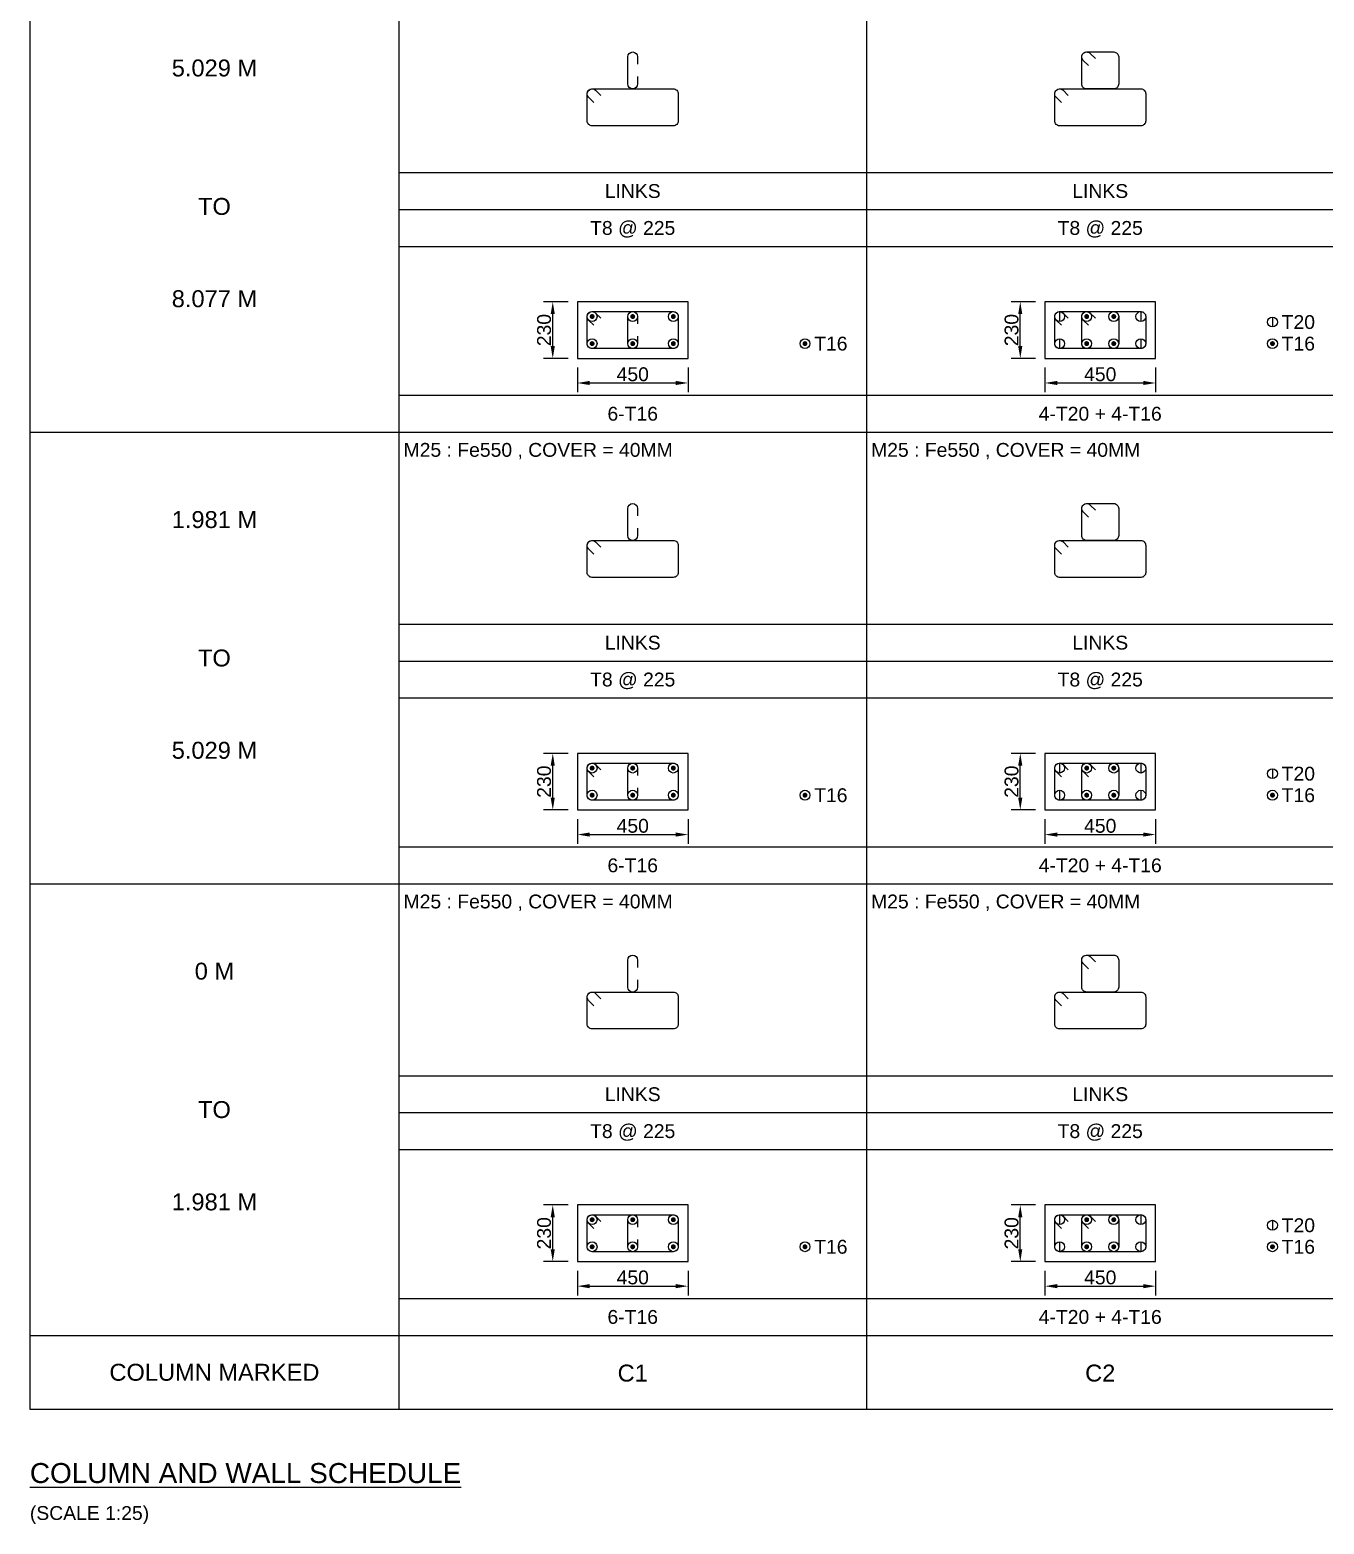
# Model space of a CAD drawing. Header units: inches. Extents: x -816171 to 9366335, y -450961 to 689132.
# Drawn here: x -233418 to -212379, y 268976 to 293262 of the extents above; entities that cross this region are included whole.
import ezdxf
from ezdxf.enums import TextEntityAlignment as Align

# ---------------------------------------------------------------- set-up
doc = ezdxf.new("R2010")
doc.units = ezdxf.units.IN
doc.header["$MEASUREMENT"] = 0
for name, color, linetype in [('Concrete Line', 2, 'Continuous'), ('Dim', 31, 'Continuous'), ('Labels', 4, 'Continuous'), ('Link', 225, 'Continuous'), ('Reinforcement', 130, 'Continuous'), ('Schedule Border', 60, 'Continuous'), ('Schedule Header', 4, 'Continuous'), ('Schedule Line', 60, 'Continuous'), ('Text', 31, 'Continuous')]:
    doc.layers.add(name, color=color, linetype=linetype)
doc.styles.add('SC-COL1', font='SansSerif')
doc.styles.add('SC-COL2', font='SansSerif')
doc.dimstyles.new('ColumnSch', dxfattribs={"dimtxt": 225, "dimasz": 200, "dimexe": 150, "dimexo": 150, "dimgap": 25, "dimtad": 1, "dimtoh": 1, "dimdec": 4, "dimzin": 0, "dimdsep": 46, "dimtxsty": 'SC-COL2', "dimcen": 0.09, "dimclrd": 8, "dimclre": 8, "dimclrt": 31, "dimadec": 0, "dimazin": 0, "dimtfac": 1, "dimtdec": 0, "dimtix": 1, "dimtofl": 0, "dimtmove": 0, "dimatfit": 3, "dimfxl": 1, "dimtolj": 1, "dimtzin": 0, "dimarcsym": 0})

# ---------------------------------------------------------------- blocks, each defined once
blk = doc.blocks.new('*D3511')
at = {"layer": 'DEFPOINTS', "color": 0, "transparency": 16777216}
for p in [(-224518, 273243), (-222718, 273243), (-222718, 272843)]:
    blk.add_point(p, dxfattribs=at)
at = {"layer": 'Dim', "color": 8, "lineweight": -2, "transparency": 16777216}
for p, q in [((-224518, 273093), (-224518, 272693)), ((-222718, 273093), (-222718, 272693)), ((-224318, 272843), (-222918, 272843))]:
    blk.add_line(p, q, dxfattribs=at)
at = {"layer": 'Dim', "color": 8, "transparency": 16777216}
for points in [[(-224318, 272877), (-224318, 272810), (-224518, 272843)], [(-222918, 272877), (-222918, 272810), (-222718, 272843)]]:
    blk.add_solid(points, dxfattribs=at)
at = {"layer": 'Dim', "color": 31, "transparency": 16777216, "insert": (-223618, 272984), "char_height": 225, "attachment_point": 5, "style": 'SC-COL2'}
blk.add_mtext('\\A1;450', dxfattribs=at)
blk = doc.blocks.new('*D3512')
at = {"layer": 'DEFPOINTS', "color": 0, "transparency": 16777216}
for p in [(-224918, 274163), (-224518, 274163), (-224518, 273243)]:
    blk.add_point(p, dxfattribs=at)
at = {"layer": 'Dim', "color": 8, "lineweight": -2, "transparency": 16777216}
for p, q in [((-224668, 274163), (-225068, 274163)), ((-224918, 273443), (-224918, 273963)), ((-224668, 273243), (-225068, 273243))]:
    blk.add_line(p, q, dxfattribs=at)
at = {"layer": 'Dim', "color": 8, "transparency": 16777216}
for points in [[(-224952, 273963), (-224885, 273963), (-224918, 274163)], [(-224952, 273443), (-224885, 273443), (-224918, 273243)]]:
    blk.add_solid(points, dxfattribs=at)
at = {"layer": 'Dim', "color": 31, "transparency": 16777216, "insert": (-225059, 273703), "char_height": 225, "attachment_point": 5, "rotation": 90, "style": 'SC-COL2'}
blk.add_mtext('\\A1;230', dxfattribs=at)
blk = doc.blocks.new('*D3513')
at = {"layer": 'DEFPOINTS', "color": 0, "transparency": 16777216}
for p in [(-224518, 280583), (-222718, 280583), (-222718, 280183)]:
    blk.add_point(p, dxfattribs=at)
at = {"layer": 'Dim', "color": 8, "lineweight": -2, "transparency": 16777216}
for p, q in [((-224518, 280433), (-224518, 280033)), ((-222718, 280433), (-222718, 280033)), ((-224318, 280183), (-222918, 280183))]:
    blk.add_line(p, q, dxfattribs=at)
at = {"layer": 'Dim', "color": 8, "transparency": 16777216}
for points in [[(-224318, 280217), (-224318, 280150), (-224518, 280183)], [(-222918, 280217), (-222918, 280150), (-222718, 280183)]]:
    blk.add_solid(points, dxfattribs=at)
at = {"layer": 'Dim', "color": 31, "transparency": 16777216, "insert": (-223618, 280324), "char_height": 225, "attachment_point": 5, "style": 'SC-COL2'}
blk.add_mtext('\\A1;450', dxfattribs=at)
blk = doc.blocks.new('*D3514')
at = {"layer": 'DEFPOINTS', "color": 0, "transparency": 16777216}
for p in [(-224918, 281503), (-224518, 281503), (-224518, 280583)]:
    blk.add_point(p, dxfattribs=at)
at = {"layer": 'Dim', "color": 8, "lineweight": -2, "transparency": 16777216}
for p, q in [((-224668, 281503), (-225068, 281503)), ((-224918, 280783), (-224918, 281303)), ((-224668, 280583), (-225068, 280583))]:
    blk.add_line(p, q, dxfattribs=at)
at = {"layer": 'Dim', "color": 8, "transparency": 16777216}
for points in [[(-224952, 281303), (-224885, 281303), (-224918, 281503)], [(-224952, 280783), (-224885, 280783), (-224918, 280583)]]:
    blk.add_solid(points, dxfattribs=at)
at = {"layer": 'Dim', "color": 31, "transparency": 16777216, "insert": (-225059, 281043), "char_height": 225, "attachment_point": 5, "rotation": 90, "style": 'SC-COL2'}
blk.add_mtext('\\A1;230', dxfattribs=at)
blk = doc.blocks.new('*D3521')
at = {"layer": 'DEFPOINTS', "color": 0, "transparency": 16777216}
for p in [(-224518, 287923), (-222718, 287923), (-222718, 287523)]:
    blk.add_point(p, dxfattribs=at)
at = {"layer": 'Dim', "color": 8, "lineweight": -2, "transparency": 16777216}
for p, q in [((-224518, 287773), (-224518, 287373)), ((-222718, 287773), (-222718, 287373)), ((-224318, 287523), (-222918, 287523))]:
    blk.add_line(p, q, dxfattribs=at)
at = {"layer": 'Dim', "color": 8, "transparency": 16777216}
for points in [[(-224318, 287557), (-224318, 287490), (-224518, 287523)], [(-222918, 287557), (-222918, 287490), (-222718, 287523)]]:
    blk.add_solid(points, dxfattribs=at)
at = {"layer": 'Dim', "color": 31, "transparency": 16777216, "insert": (-223618, 287664), "char_height": 225, "attachment_point": 5, "style": 'SC-COL2'}
blk.add_mtext('\\A1;450', dxfattribs=at)
blk = doc.blocks.new('*D3522')
at = {"layer": 'DEFPOINTS', "color": 0, "transparency": 16777216}
for p in [(-224918, 288843), (-224518, 288843), (-224518, 287923)]:
    blk.add_point(p, dxfattribs=at)
at = {"layer": 'Dim', "color": 8, "lineweight": -2, "transparency": 16777216}
for p, q in [((-224668, 288843), (-225068, 288843)), ((-224918, 288123), (-224918, 288643)), ((-224668, 287923), (-225068, 287923))]:
    blk.add_line(p, q, dxfattribs=at)
at = {"layer": 'Dim', "color": 8, "transparency": 16777216}
for points in [[(-224952, 288643), (-224885, 288643), (-224918, 288843)], [(-224952, 288123), (-224885, 288123), (-224918, 287923)]]:
    blk.add_solid(points, dxfattribs=at)
at = {"layer": 'Dim', "color": 31, "transparency": 16777216, "insert": (-225059, 288383), "char_height": 225, "attachment_point": 5, "rotation": 90, "style": 'SC-COL2'}
blk.add_mtext('\\A1;230', dxfattribs=at)
blk = doc.blocks.new('*D3529')
at = {"layer": 'DEFPOINTS', "color": 0, "transparency": 16777216}
for p in [(-216918, 273243), (-215118, 273243), (-215118, 272843)]:
    blk.add_point(p, dxfattribs=at)
at = {"layer": 'Dim', "color": 8, "lineweight": -2, "transparency": 16777216}
for p, q in [((-216918, 273093), (-216918, 272693)), ((-215118, 273093), (-215118, 272693)), ((-216718, 272843), (-215318, 272843))]:
    blk.add_line(p, q, dxfattribs=at)
at = {"layer": 'Dim', "color": 8, "transparency": 16777216}
for points in [[(-216718, 272877), (-216718, 272810), (-216918, 272843)], [(-215318, 272877), (-215318, 272810), (-215118, 272843)]]:
    blk.add_solid(points, dxfattribs=at)
at = {"layer": 'Dim', "color": 31, "transparency": 16777216, "insert": (-216018, 272984), "char_height": 225, "attachment_point": 5, "style": 'SC-COL2'}
blk.add_mtext('\\A1;450', dxfattribs=at)
blk = doc.blocks.new('*D3530')
at = {"layer": 'DEFPOINTS', "color": 0, "transparency": 16777216}
for p in [(-217318, 274163), (-216918, 274163), (-216918, 273243)]:
    blk.add_point(p, dxfattribs=at)
at = {"layer": 'Dim', "color": 8, "lineweight": -2, "transparency": 16777216}
for p, q in [((-217068, 274163), (-217468, 274163)), ((-217318, 273443), (-217318, 273963)), ((-217068, 273243), (-217468, 273243))]:
    blk.add_line(p, q, dxfattribs=at)
at = {"layer": 'Dim', "color": 8, "transparency": 16777216}
for points in [[(-217352, 273963), (-217285, 273963), (-217318, 274163)], [(-217352, 273443), (-217285, 273443), (-217318, 273243)]]:
    blk.add_solid(points, dxfattribs=at)
at = {"layer": 'Dim', "color": 31, "transparency": 16777216, "insert": (-217459, 273703), "char_height": 225, "attachment_point": 5, "rotation": 90, "style": 'SC-COL2'}
blk.add_mtext('\\A1;230', dxfattribs=at)
blk = doc.blocks.new('*D3531')
at = {"layer": 'DEFPOINTS', "color": 0, "transparency": 16777216}
for p in [(-216918, 280583), (-215118, 280583), (-215118, 280183)]:
    blk.add_point(p, dxfattribs=at)
at = {"layer": 'Dim', "color": 8, "lineweight": -2, "transparency": 16777216}
for p, q in [((-216918, 280433), (-216918, 280033)), ((-215118, 280433), (-215118, 280033)), ((-216718, 280183), (-215318, 280183))]:
    blk.add_line(p, q, dxfattribs=at)
at = {"layer": 'Dim', "color": 8, "transparency": 16777216}
for points in [[(-216718, 280217), (-216718, 280150), (-216918, 280183)], [(-215318, 280217), (-215318, 280150), (-215118, 280183)]]:
    blk.add_solid(points, dxfattribs=at)
at = {"layer": 'Dim', "color": 31, "transparency": 16777216, "insert": (-216018, 280324), "char_height": 225, "attachment_point": 5, "style": 'SC-COL2'}
blk.add_mtext('\\A1;450', dxfattribs=at)
blk = doc.blocks.new('*D3532')
at = {"layer": 'DEFPOINTS', "color": 0, "transparency": 16777216}
for p in [(-217318, 281503), (-216918, 281503), (-216918, 280583)]:
    blk.add_point(p, dxfattribs=at)
at = {"layer": 'Dim', "color": 8, "lineweight": -2, "transparency": 16777216}
for p, q in [((-217068, 281503), (-217468, 281503)), ((-217318, 280783), (-217318, 281303)), ((-217068, 280583), (-217468, 280583))]:
    blk.add_line(p, q, dxfattribs=at)
at = {"layer": 'Dim', "color": 8, "transparency": 16777216}
for points in [[(-217352, 281303), (-217285, 281303), (-217318, 281503)], [(-217352, 280783), (-217285, 280783), (-217318, 280583)]]:
    blk.add_solid(points, dxfattribs=at)
at = {"layer": 'Dim', "color": 31, "transparency": 16777216, "insert": (-217459, 281043), "char_height": 225, "attachment_point": 5, "rotation": 90, "style": 'SC-COL2'}
blk.add_mtext('\\A1;230', dxfattribs=at)
blk = doc.blocks.new('*D3541')
at = {"layer": 'DEFPOINTS', "color": 0, "transparency": 16777216}
for p in [(-216918, 287923), (-215118, 287923), (-215118, 287523)]:
    blk.add_point(p, dxfattribs=at)
at = {"layer": 'Dim', "color": 8, "lineweight": -2, "transparency": 16777216}
for p, q in [((-216918, 287773), (-216918, 287373)), ((-215118, 287773), (-215118, 287373)), ((-216718, 287523), (-215318, 287523))]:
    blk.add_line(p, q, dxfattribs=at)
at = {"layer": 'Dim', "color": 8, "transparency": 16777216}
for points in [[(-216718, 287557), (-216718, 287490), (-216918, 287523)], [(-215318, 287557), (-215318, 287490), (-215118, 287523)]]:
    blk.add_solid(points, dxfattribs=at)
at = {"layer": 'Dim', "color": 31, "transparency": 16777216, "insert": (-216018, 287664), "char_height": 225, "attachment_point": 5, "style": 'SC-COL2'}
blk.add_mtext('\\A1;450', dxfattribs=at)
blk = doc.blocks.new('*D3542')
at = {"layer": 'DEFPOINTS', "color": 0, "transparency": 16777216}
for p in [(-217318, 288843), (-216918, 288843), (-216918, 287923)]:
    blk.add_point(p, dxfattribs=at)
at = {"layer": 'Dim', "color": 8, "lineweight": -2, "transparency": 16777216}
for p, q in [((-217068, 288843), (-217468, 288843)), ((-217318, 288123), (-217318, 288643)), ((-217068, 287923), (-217468, 287923))]:
    blk.add_line(p, q, dxfattribs=at)
at = {"layer": 'Dim', "color": 8, "transparency": 16777216}
for points in [[(-217352, 288643), (-217285, 288643), (-217318, 288843)], [(-217352, 288123), (-217285, 288123), (-217318, 287923)]]:
    blk.add_solid(points, dxfattribs=at)
at = {"layer": 'Dim', "color": 31, "transparency": 16777216, "insert": (-217459, 288383), "char_height": 225, "attachment_point": 5, "rotation": 90, "style": 'SC-COL2'}
blk.add_mtext('\\A1;230', dxfattribs=at)

msp = doc.modelspace()

# ---------------------------------------------------------------- linework, layer by layer
at = {"layer": 'Concrete Line'}
for points in [[(-222718.25711, 288843.28242), (-224518.25711, 288843.28242)], [(-224518.25711, 288843.28242), (-224518.25711, 287923.28242)], [(-222718.25711, 287923.28242), (-222718.25711, 288843.28242)], [(-215118.25711, 288843.28242), (-216918.25711, 288843.28242)], [(-216918.25711, 288843.28242), (-216918.25711, 287923.28242)], [(-215118.25711, 287923.28242), (-215118.25711, 288843.28242)], [(-224518.25711, 287923.28242), (-222718.25711, 287923.28242)], [(-216918.25711, 287923.28242), (-215118.25711, 287923.28242)], [(-222718.25711, 281503.28242), (-224518.25711, 281503.28242)], [(-224518.25711, 281503.28242), (-224518.25711, 280583.28242)], [(-222718.25711, 280583.28242), (-222718.25711, 281503.28242)], [(-215118.25711, 281503.28242), (-216918.25711, 281503.28242)], [(-216918.25711, 281503.28242), (-216918.25711, 280583.28242)], [(-215118.25711, 280583.28242), (-215118.25711, 281503.28242)], [(-224518.25711, 280583.28242), (-222718.25711, 280583.28242)], [(-216918.25711, 280583.28242), (-215118.25711, 280583.28242)], [(-222718.25711, 274163.28242), (-224518.25711, 274163.28242)], [(-224518.25711, 274163.28242), (-224518.25711, 273243.28242)], [(-222718.25711, 273243.28242), (-222718.25711, 274163.28242)], [(-215118.25711, 274163.28242), (-216918.25711, 274163.28242)], [(-216918.25711, 274163.28242), (-216918.25711, 273243.28242)], [(-215118.25711, 273243.28242), (-215118.25711, 274163.28242)], [(-224518.25711, 273243.28242), (-222718.25711, 273243.28242)], [(-216918.25711, 273243.28242), (-215118.25711, 273243.28242)]]:
    msp.add_lwpolyline(points, dxfattribs=at)
at = {"layer": 'Link'}
for points in [[(-223538.25711, 292503.28242), (-223538.25711, 292383.28242, -1), (-223698.25711, 292383.28242), (-223698.25711, 292823.28242, -1), (-223538.25711, 292823.28242), (-223538.25711, 292703.28242)], [(-216209.97309, 292681.86101), (-216294.82575, 292766.71398, -0.6681779738), (-216238.25711, 292903.28242), (-215798.25711, 292903.28242, -0.4142135624), (-215718.25711, 292823.28242), (-215718.25711, 292383.28242, -0.4142135624), (-215798.25711, 292303.28242), (-216238.25711, 292303.28242, -0.4142135624), (-216318.25711, 292383.28242), (-216318.25711, 292823.28242, -0.6681793021), (-216181.68846, 292879.85086), (-216096.8358, 292794.99789)], [(-224249.97309, 292081.86101), (-224334.82575, 292166.71398, -0.6681779738), (-224278.25711, 292303.28242), (-222958.25711, 292303.28242, -0.4142135624), (-222878.25711, 292223.28242), (-222878.25711, 291783.28242, -0.4142135624), (-222958.25711, 291703.28242), (-224278.25711, 291703.28242, -0.4142135624), (-224358.25711, 291783.28242), (-224358.25711, 292223.28242, -0.6681793021), (-224221.68846, 292279.85086), (-224136.8358, 292194.99789)], [(-216649.97309, 292081.86101), (-216734.82575, 292166.71398, -0.6681779738), (-216678.25711, 292303.28242), (-215358.25711, 292303.28242, -0.4142135624), (-215278.25711, 292223.28242), (-215278.25711, 291783.28242, -0.4142135624), (-215358.25711, 291703.28242), (-216678.25711, 291703.28242, -0.4142135624), (-216758.25711, 291783.28242), (-216758.25711, 292223.28242, -0.6681793021), (-216621.68846, 292279.85086), (-216536.8358, 292194.99789)], [(-224249.97309, 288461.86101), (-224334.82575, 288546.71398, -0.6681779738), (-224278.25711, 288683.28242), (-222958.25711, 288683.28242, -0.4142135624), (-222878.25711, 288603.28242), (-222878.25711, 288163.28242, -0.4142135624), (-222958.25711, 288083.28242), (-224278.25711, 288083.28242, -0.4142135624), (-224358.25711, 288163.28242), (-224358.25711, 288603.28242, -0.6681793021), (-224221.68846, 288659.85086), (-224136.8358, 288574.99789)], [(-223538.25711, 288283.28242), (-223538.25711, 288163.28242, -1), (-223698.25711, 288163.28242), (-223698.25711, 288603.28242, -1), (-223538.25711, 288603.28242), (-223538.25711, 288483.28242)], [(-216649.97309, 288461.86101), (-216734.82575, 288546.71398, -0.6681779738), (-216678.25711, 288683.28242), (-215358.25711, 288683.28242, -0.4142135624), (-215278.25711, 288603.28242), (-215278.25711, 288163.28242, -0.4142135624), (-215358.25711, 288083.28242), (-216678.25711, 288083.28242, -0.4142135624), (-216758.25711, 288163.28242), (-216758.25711, 288603.28242, -0.6681793021), (-216621.68846, 288659.85086), (-216536.8358, 288574.99789)], [(-216209.97309, 288461.86101), (-216294.82575, 288546.71398, -0.6681779738), (-216238.25711, 288683.28242), (-215798.25711, 288683.28242, -0.4142135624), (-215718.25711, 288603.28242), (-215718.25711, 288163.28242, -0.4142135624), (-215798.25711, 288083.28242), (-216238.25711, 288083.28242, -0.4142135624), (-216318.25711, 288163.28242), (-216318.25711, 288603.28242, -0.6681793021), (-216181.68846, 288659.85086), (-216096.8358, 288574.99789)], [(-223538.25711, 285163.28242), (-223538.25711, 285043.28242, -1), (-223698.25711, 285043.28242), (-223698.25711, 285483.28242, -1), (-223538.25711, 285483.28242), (-223538.25711, 285363.28242)], [(-216209.97309, 285341.86101), (-216294.82575, 285426.71398, -0.6681779738), (-216238.25711, 285563.28242), (-215798.25711, 285563.28242, -0.4142135624), (-215718.25711, 285483.28242), (-215718.25711, 285043.28242, -0.4142135624), (-215798.25711, 284963.28242), (-216238.25711, 284963.28242, -0.4142135624), (-216318.25711, 285043.28242), (-216318.25711, 285483.28242, -0.6681793021), (-216181.68846, 285539.85086), (-216096.8358, 285454.99789)], [(-224249.97309, 284741.86101), (-224334.82575, 284826.71398, -0.6681779738), (-224278.25711, 284963.28242), (-222958.25711, 284963.28242, -0.4142135624), (-222878.25711, 284883.28242), (-222878.25711, 284443.28242, -0.4142135624), (-222958.25711, 284363.28242), (-224278.25711, 284363.28242, -0.4142135624), (-224358.25711, 284443.28242), (-224358.25711, 284883.28242, -0.6681793021), (-224221.68846, 284939.85086), (-224136.8358, 284854.99789)], [(-216649.97309, 284741.86101), (-216734.82575, 284826.71398, -0.6681779738), (-216678.25711, 284963.28242), (-215358.25711, 284963.28242, -0.4142135624), (-215278.25711, 284883.28242), (-215278.25711, 284443.28242, -0.4142135624), (-215358.25711, 284363.28242), (-216678.25711, 284363.28242, -0.4142135624), (-216758.25711, 284443.28242), (-216758.25711, 284883.28242, -0.6681793021), (-216621.68846, 284939.85086), (-216536.8358, 284854.99789)], [(-224249.97309, 281121.86101), (-224334.82575, 281206.71398, -0.6681779738), (-224278.25711, 281343.28242), (-222958.25711, 281343.28242, -0.4142135624), (-222878.25711, 281263.28242), (-222878.25711, 280823.28242, -0.4142135624), (-222958.25711, 280743.28242), (-224278.25711, 280743.28242, -0.4142135624), (-224358.25711, 280823.28242), (-224358.25711, 281263.28242, -0.6681793021), (-224221.68846, 281319.85086), (-224136.8358, 281234.99789)], [(-223538.25711, 280943.28242), (-223538.25711, 280823.28242, -1), (-223698.25711, 280823.28242), (-223698.25711, 281263.28242, -1), (-223538.25711, 281263.28242), (-223538.25711, 281143.28242)], [(-216649.97309, 281121.86101), (-216734.82575, 281206.71398, -0.6681779738), (-216678.25711, 281343.28242), (-215358.25711, 281343.28242, -0.4142135624), (-215278.25711, 281263.28242), (-215278.25711, 280823.28242, -0.4142135624), (-215358.25711, 280743.28242), (-216678.25711, 280743.28242, -0.4142135624), (-216758.25711, 280823.28242), (-216758.25711, 281263.28242, -0.6681793021), (-216621.68846, 281319.85086), (-216536.8358, 281234.99789)], [(-216209.97309, 281121.86101), (-216294.82575, 281206.71398, -0.6681779738), (-216238.25711, 281343.28242), (-215798.25711, 281343.28242, -0.4142135624), (-215718.25711, 281263.28242), (-215718.25711, 280823.28242, -0.4142135624), (-215798.25711, 280743.28242), (-216238.25711, 280743.28242, -0.4142135624), (-216318.25711, 280823.28242), (-216318.25711, 281263.28242, -0.6681793021), (-216181.68846, 281319.85086), (-216096.8358, 281234.99789)], [(-223538.25711, 277823.28242), (-223538.25711, 277703.28242, -1), (-223698.25711, 277703.28242), (-223698.25711, 278143.28242, -1), (-223538.25711, 278143.28242), (-223538.25711, 278023.28242)], [(-216209.97309, 278001.86101), (-216294.82575, 278086.71398, -0.6681779738), (-216238.25711, 278223.28242), (-215798.25711, 278223.28242, -0.4142135624), (-215718.25711, 278143.28242), (-215718.25711, 277703.28242, -0.4142135624), (-215798.25711, 277623.28242), (-216238.25711, 277623.28242, -0.4142135624), (-216318.25711, 277703.28242), (-216318.25711, 278143.28242, -0.6681793021), (-216181.68846, 278199.85086), (-216096.8358, 278114.99789)], [(-224249.97309, 277401.86101), (-224334.82575, 277486.71398, -0.6681779738), (-224278.25711, 277623.28242), (-222958.25711, 277623.28242, -0.4142135624), (-222878.25711, 277543.28242), (-222878.25711, 277103.28242, -0.4142135624), (-222958.25711, 277023.28242), (-224278.25711, 277023.28242, -0.4142135624), (-224358.25711, 277103.28242), (-224358.25711, 277543.28242, -0.6681793021), (-224221.68846, 277599.85086), (-224136.8358, 277514.99789)], [(-216649.97309, 277401.86101), (-216734.82575, 277486.71398, -0.6681779738), (-216678.25711, 277623.28242), (-215358.25711, 277623.28242, -0.4142135624), (-215278.25711, 277543.28242), (-215278.25711, 277103.28242, -0.4142135624), (-215358.25711, 277023.28242), (-216678.25711, 277023.28242, -0.4142135624), (-216758.25711, 277103.28242), (-216758.25711, 277543.28242, -0.6681793021), (-216621.68846, 277599.85086), (-216536.8358, 277514.99789)], [(-224249.97309, 273781.86101), (-224334.82575, 273866.71398, -0.6681779738), (-224278.25711, 274003.28242), (-222958.25711, 274003.28242, -0.4142135624), (-222878.25711, 273923.28242), (-222878.25711, 273483.28242, -0.4142135624), (-222958.25711, 273403.28242), (-224278.25711, 273403.28242, -0.4142135624), (-224358.25711, 273483.28242), (-224358.25711, 273923.28242, -0.6681793021), (-224221.68846, 273979.85086), (-224136.8358, 273894.99789)], [(-223538.25711, 273603.28242), (-223538.25711, 273483.28242, -1), (-223698.25711, 273483.28242), (-223698.25711, 273923.28242, -1), (-223538.25711, 273923.28242), (-223538.25711, 273803.28242)], [(-216649.97309, 273781.86101), (-216734.82575, 273866.71398, -0.6681779738), (-216678.25711, 274003.28242), (-215358.25711, 274003.28242, -0.4142135624), (-215278.25711, 273923.28242), (-215278.25711, 273483.28242, -0.4142135624), (-215358.25711, 273403.28242), (-216678.25711, 273403.28242, -0.4142135624), (-216758.25711, 273483.28242), (-216758.25711, 273923.28242, -0.6681793021), (-216621.68846, 273979.85086), (-216536.8358, 273894.99789)], [(-216209.97309, 273781.86101), (-216294.82575, 273866.71398, -0.6681779738), (-216238.25711, 274003.28242), (-215798.25711, 274003.28242, -0.4142135624), (-215718.25711, 273923.28242), (-215718.25711, 273483.28242, -0.4142135624), (-215798.25711, 273403.28242), (-216238.25711, 273403.28242, -0.4142135624), (-216318.25711, 273483.28242), (-216318.25711, 273923.28242, -0.6681793021), (-216181.68846, 273979.85086), (-216096.8358, 273894.99789)]]:
    msp.add_lwpolyline(points, format="xyb", dxfattribs=at)
at = {"layer": 'Reinforcement', "color": 130, "const_width": 40}
for points in [[(-224298.25711, 288603.28242, 1), (-224258.25711, 288603.28242, 1)], [(-223638.25711, 288603.28242, 1), (-223598.25711, 288603.28242, 1)], [(-222978.25711, 288603.28242, 1), (-222938.25711, 288603.28242, 1)], [(-216258.25711, 288603.28242, 1), (-216218.25711, 288603.28242, 1)], [(-215818.25711, 288603.28242, 1), (-215778.25711, 288603.28242, 1)], [(-224298.25711, 288163.28242, 1), (-224258.25711, 288163.28242, 1)], [(-223638.25711, 288163.28242, 1), (-223598.25711, 288163.28242, 1)], [(-222978.25711, 288163.28242, 1), (-222938.25711, 288163.28242, 1)], [(-220838.25711, 288163.28242, 1), (-220798.25711, 288163.28242, 1)], [(-216258.25711, 288163.28242, 1), (-216218.25711, 288163.28242, 1)], [(-215818.25711, 288163.28242, 1), (-215778.25711, 288163.28242, 1)], [(-213238.25711, 288163.28242, 1), (-213198.25711, 288163.28242, 1)], [(-224298.25711, 281263.28242, 1), (-224258.25711, 281263.28242, 1)], [(-223638.25711, 281263.28242, 1), (-223598.25711, 281263.28242, 1)], [(-222978.25711, 281263.28242, 1), (-222938.25711, 281263.28242, 1)], [(-216258.25711, 281263.28242, 1), (-216218.25711, 281263.28242, 1)], [(-215818.25711, 281263.28242, 1), (-215778.25711, 281263.28242, 1)], [(-224298.25711, 280823.28242, 1), (-224258.25711, 280823.28242, 1)], [(-223638.25711, 280823.28242, 1), (-223598.25711, 280823.28242, 1)], [(-222978.25711, 280823.28242, 1), (-222938.25711, 280823.28242, 1)], [(-220838.25711, 280823.28242, 1), (-220798.25711, 280823.28242, 1)], [(-216258.25711, 280823.28242, 1), (-216218.25711, 280823.28242, 1)], [(-215818.25711, 280823.28242, 1), (-215778.25711, 280823.28242, 1)], [(-213238.25711, 280823.28242, 1), (-213198.25711, 280823.28242, 1)], [(-224298.25711, 273923.28242, 1), (-224258.25711, 273923.28242, 1)], [(-223638.25711, 273923.28242, 1), (-223598.25711, 273923.28242, 1)], [(-222978.25711, 273923.28242, 1), (-222938.25711, 273923.28242, 1)], [(-216258.25711, 273923.28242, 1), (-216218.25711, 273923.28242, 1)], [(-215818.25711, 273923.28242, 1), (-215778.25711, 273923.28242, 1)], [(-224298.25711, 273483.28242, 1), (-224258.25711, 273483.28242, 1)], [(-223638.25711, 273483.28242, 1), (-223598.25711, 273483.28242, 1)], [(-222978.25711, 273483.28242, 1), (-222938.25711, 273483.28242, 1)], [(-220838.25711, 273483.28242, 1), (-220798.25711, 273483.28242, 1)], [(-216258.25711, 273483.28242, 1), (-216218.25711, 273483.28242, 1)], [(-215818.25711, 273483.28242, 1), (-215778.25711, 273483.28242, 1)], [(-213238.25711, 273483.28242, 1), (-213198.25711, 273483.28242, 1)]]:
    msp.add_lwpolyline(points, format="xyb", close=True, dxfattribs=at)
at = {"layer": 'Reinforcement', "color": 130}
for points in [[(-216678.25711, 288683.28242), (-216678.25711, 288523.28242)], [(-215358.25711, 288683.28242), (-215358.25711, 288523.28242)], [(-213218.25711, 288593.28242), (-213218.25711, 288433.28242)], [(-216678.25711, 288243.28242), (-216678.25711, 288083.28242)], [(-215358.25711, 288243.28242), (-215358.25711, 288083.28242)], [(-216678.25711, 281343.28242), (-216678.25711, 281183.28242)], [(-215358.25711, 281343.28242), (-215358.25711, 281183.28242)], [(-213218.25711, 281253.28242), (-213218.25711, 281093.28242)], [(-216678.25711, 280903.28242), (-216678.25711, 280743.28242)], [(-215358.25711, 280903.28242), (-215358.25711, 280743.28242)], [(-216678.25711, 274003.28242), (-216678.25711, 273843.28242)], [(-215358.25711, 274003.28242), (-215358.25711, 273843.28242)], [(-213218.25711, 273913.28242), (-213218.25711, 273753.28242)], [(-216678.25711, 273563.28242), (-216678.25711, 273403.28242)], [(-215358.25711, 273563.28242), (-215358.25711, 273403.28242)]]:
    msp.add_lwpolyline(points, dxfattribs=at)
for centre in [(-224278.25711, 288603.28242), (-223618.25711, 288603.28242), (-222958.25711, 288603.28242), (-216678.25711, 288603.28242), (-216238.25711, 288603.28242), (-215798.25711, 288603.28242), (-215358.25711, 288603.28242), (-213218.25711, 288513.28242), (-224278.25711, 288163.28242), (-223618.25711, 288163.28242), (-222958.25711, 288163.28242), (-220818.25711, 288163.28242), (-216678.25711, 288163.28242), (-216238.25711, 288163.28242), (-215798.25711, 288163.28242), (-215358.25711, 288163.28242), (-213218.25711, 288163.28242), (-224278.25711, 281263.28242), (-223618.25711, 281263.28242), (-222958.25711, 281263.28242), (-216678.25711, 281263.28242), (-216238.25711, 281263.28242), (-215798.25711, 281263.28242), (-215358.25711, 281263.28242), (-213218.25711, 281173.28242), (-224278.25711, 280823.28242), (-223618.25711, 280823.28242), (-222958.25711, 280823.28242), (-220818.25711, 280823.28242), (-216678.25711, 280823.28242), (-216238.25711, 280823.28242), (-215798.25711, 280823.28242), (-215358.25711, 280823.28242), (-213218.25711, 280823.28242), (-224278.25711, 273923.28242), (-223618.25711, 273923.28242), (-222958.25711, 273923.28242), (-216678.25711, 273923.28242), (-216238.25711, 273923.28242), (-215798.25711, 273923.28242), (-215358.25711, 273923.28242), (-213218.25711, 273833.28242), (-224278.25711, 273483.28242), (-223618.25711, 273483.28242), (-222958.25711, 273483.28242), (-220818.25711, 273483.28242), (-216678.25711, 273483.28242), (-216238.25711, 273483.28242), (-215798.25711, 273483.28242), (-215358.25711, 273483.28242), (-213218.25711, 273483.28242)]:
    msp.add_circle(centre, 80, dxfattribs=at)
at = {"layer": 'Schedule Border'}
for p, q in [((-233418.25711, 316083.28242), (-233418.25711, 270843.28242)), ((-227418.25711, 316083.28242), (-227418.25711, 270843.28242)), ((-233418.25711, 286723.28242), (-151418.25711, 286723.28242)), ((-233418.25711, 279383.28242), (-151418.25711, 279383.28242)), ((-233418.25711, 272043.28242), (-151418.25711, 272043.28242)), ((-233418.25711, 270843.28242), (-151418.25711, 270843.28242)), ((-233418.25711, 270843.28242), (-151418.25711, 270843.28242))]:
    msp.add_line(p, q, dxfattribs=at)
at = {"layer": 'Schedule Line'}
for p, q in [((-219818.25711, 316083.28242), (-219818.25711, 270843.28242)), ((-227418.25711, 290943.28242), (-151418.25711, 290943.28242)), ((-227418.25711, 290343.28242), (-151418.25711, 290343.28242)), ((-227418.25711, 289743.28242), (-151418.25711, 289743.28242)), ((-227418.25711, 287323.28242), (-151418.25711, 287323.28242)), ((-227418.25711, 283603.28242), (-151418.25711, 283603.28242)), ((-227418.25711, 283003.28242), (-151418.25711, 283003.28242)), ((-227418.25711, 282403.28242), (-151418.25711, 282403.28242)), ((-227418.25711, 279983.28242), (-151418.25711, 279983.28242)), ((-227418.25711, 276263.28242), (-151418.25711, 276263.28242)), ((-227418.25711, 275663.28242), (-151418.25711, 275663.28242)), ((-227418.25711, 275063.28242), (-151418.25711, 275063.28242)), ((-227418.25711, 272643.28242), (-151418.25711, 272643.28242))]:
    msp.add_line(p, q, dxfattribs=at)

# ---------------------------------------------------------------- texts
at = {"layer": 'Labels', "style": 'SC-COL1'}
msp.add_text('%%uCOLUMN AND WALL SCHEDULE', height=325, dxfattribs=at).set_placement((-233418.25711, 269643.28242))
at = {"layer": 'Schedule Header', "style": 'SC-COL2'}
for s, p in [('5.029 M', (-230418.25711, 292643.28242)), ('TO', (-230418.25711, 290393.28242)), ('8.077 M', (-230418.25711, 288893.28242)), ('1.981 M', (-230418.25711, 285303.28242)), ('TO', (-230418.25711, 283053.28242)), ('5.029 M', (-230418.25711, 281553.28242)), ('0 M', (-230418.25711, 277963.28242)), ('TO', (-230418.25711, 275713.28242)), ('1.981 M', (-230418.25711, 274213.28242)), ('COLUMN MARKED', (-230418.25711, 271443.28242))]:
    msp.add_text(s, height=275, dxfattribs=at).set_placement(p, align=Align.MIDDLE_CENTER)
at = {"layer": 'Schedule Header', "char_height": 275, "attachment_point": 2, "style": 'SC-COL2'}
for s, insert in [('C1', (-223618.25711, 271568.28242)), ('C2', (-216018.25711, 271568.28242))]:
    msp.add_mtext(s, dxfattribs=dict(at, insert=insert))
at = {"layer": 'Text', "style": 'SC-COL1'}
for s, p in [('LINKS', (-223618.25711, 290643.28242)), ('LINKS', (-216018.25711, 290643.28242)), ('T8 @ 225', (-223618.25711, 290043.28242)), ('T8 @ 225', (-216018.25711, 290043.28242)), ('6-T16', (-223618.25711, 287023.28242)), ('4-T20 + 4-T16', (-216018.25711, 287023.28242)), ('LINKS', (-223618.25711, 283303.28242)), ('LINKS', (-216018.25711, 283303.28242)), ('T8 @ 225', (-223618.25711, 282703.28242)), ('T8 @ 225', (-216018.25711, 282703.28242)), ('6-T16', (-223618.25711, 279683.28242)), ('4-T20 + 4-T16', (-216018.25711, 279683.28242)), ('LINKS', (-223618.25711, 275963.28242)), ('LINKS', (-216018.25711, 275963.28242)), ('T8 @ 225', (-223618.25711, 275363.28242)), ('T8 @ 225', (-216018.25711, 275363.28242)), ('6-T16', (-223618.25711, 272343.28242)), ('4-T20 + 4-T16', (-216018.25711, 272343.28242))]:
    msp.add_text(s, height=225, dxfattribs=at).set_placement(p, align=Align.MIDDLE_CENTER)
for s, p in [('T20', (-213068.25711, 288513.28242)), ('T16', (-220668.25711, 288163.28242)), ('T16', (-213068.25711, 288163.28242)), ('T20', (-213068.25711, 281173.28242)), ('T16', (-220668.25711, 280823.28242)), ('T16', (-213068.25711, 280823.28242)), ('T20', (-213068.25711, 273833.28242)), ('T16', (-220668.25711, 273483.28242)), ('T16', (-213068.25711, 273483.28242))]:
    msp.add_text(s, height=225, dxfattribs=at).set_placement(p, align=Align.MIDDLE_LEFT)
for s, p in [('M25 : Fe550 , COVER = 40MM', (-227343.25711, 286323.28242)), ('M25 : Fe550 , COVER = 40MM', (-219743.25711, 286323.28242)), ('M25 : Fe550 , COVER = 40MM', (-227343.25711, 278983.28242)), ('M25 : Fe550 , COVER = 40MM', (-219743.25711, 278983.28242)), ('(SCALE 1:25)', (-233418.25711, 269043.28242))]:
    msp.add_text(s, height=225, dxfattribs=at).set_placement(p)

# ---------------------------------------------------------------- dimensions: what is measured, and where the dimension line sits
at = {"layer": 'Dim'}
for p1, p2, distance, text, picture, middle in [((-224518.25711, 287923.28242), (-224518.25711, 288843.28242), 400, '230', '*D3522', (-225059.30649, 288383.28242)), ((-216918.25711, 287923.28242), (-216918.25711, 288843.28242), 400, '230', '*D3542', (-217459.30649, 288383.28242)), ((-224518.25711, 287923.28242), (-222718.25711, 287923.28242), -400, '450', '*D3521', (-223618.25711, 287664.17748)), ((-216918.25711, 287923.28242), (-215118.25711, 287923.28242), -400, '450', '*D3541', (-216018.25711, 287664.17748)), ((-224518.25711, 280583.28242), (-224518.25711, 281503.28242), 400, '230', '*D3514', (-225059.30649, 281043.28242)), ((-216918.25711, 280583.28242), (-216918.25711, 281503.28242), 400, '230', '*D3532', (-217459.30649, 281043.28242)), ((-224518.25711, 280583.28242), (-222718.25711, 280583.28242), -400, '450', '*D3513', (-223618.25711, 280324.17748)), ((-216918.25711, 280583.28242), (-215118.25711, 280583.28242), -400, '450', '*D3531', (-216018.25711, 280324.17748)), ((-224518.25711, 273243.28242), (-224518.25711, 274163.28242), 400, '230', '*D3512', (-225059.30649, 273703.28242)), ((-216918.25711, 273243.28242), (-216918.25711, 274163.28242), 400, '230', '*D3530', (-217459.30649, 273703.28242)), ((-224518.25711, 273243.28242), (-222718.25711, 273243.28242), -400, '450', '*D3511', (-223618.25711, 272984.17748)), ((-216918.25711, 273243.28242), (-215118.25711, 273243.28242), -400, '450', '*D3529', (-216018.25711, 272984.17748))]:
    dim = msp.add_aligned_dim(p1=p1, p2=p2, distance=distance, text=text, dimstyle='ColumnSch', override={"dimtofl": 1}, dxfattribs=at)
    dim.commit()
    dim.dimension.update_dxf_attribs({"geometry": picture, "text_midpoint": middle})

doc.saveas('drawing.dxf')
